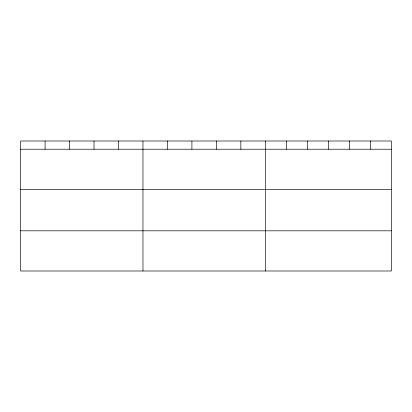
<?xml version="1.0" encoding="UTF-8"?>
<svg xmlns="http://www.w3.org/2000/svg" width="412" height="412" viewBox="0 0 412 412"><rect width="100%" height="100%" fill="white"/><g stroke="black" fill="none" stroke-linecap="round" stroke-linejoin="round"><path stroke-width="0.62" d="M391.4 189.412L391.4 141.002L20.6 141.002L20.6 270.998L391.4 270.998L391.4 189.412L20.6 189.412M20.6 149.226L391.4 149.226M20.6 230.813L391.4 230.813M370.388 141.002L370.388 149.226M349.376 141.002L349.376 149.226M328.364 141.002L328.364 149.226M307.352 141.002L307.352 149.226M286.34 141.002L286.34 149.226M265.328 141.002L265.328 270.998M240.855 141.002L240.855 149.226M216.382 141.002L216.382 149.226M191.91 141.002L191.91 149.226M167.437 141.002L167.437 149.226M142.964 141.002L142.964 270.998M118.491 141.002L118.491 149.226M94.018 141.002L94.018 149.226M69.546 141.002L69.546 149.226M45.073 141.002L45.073 149.226"/></g></svg>
